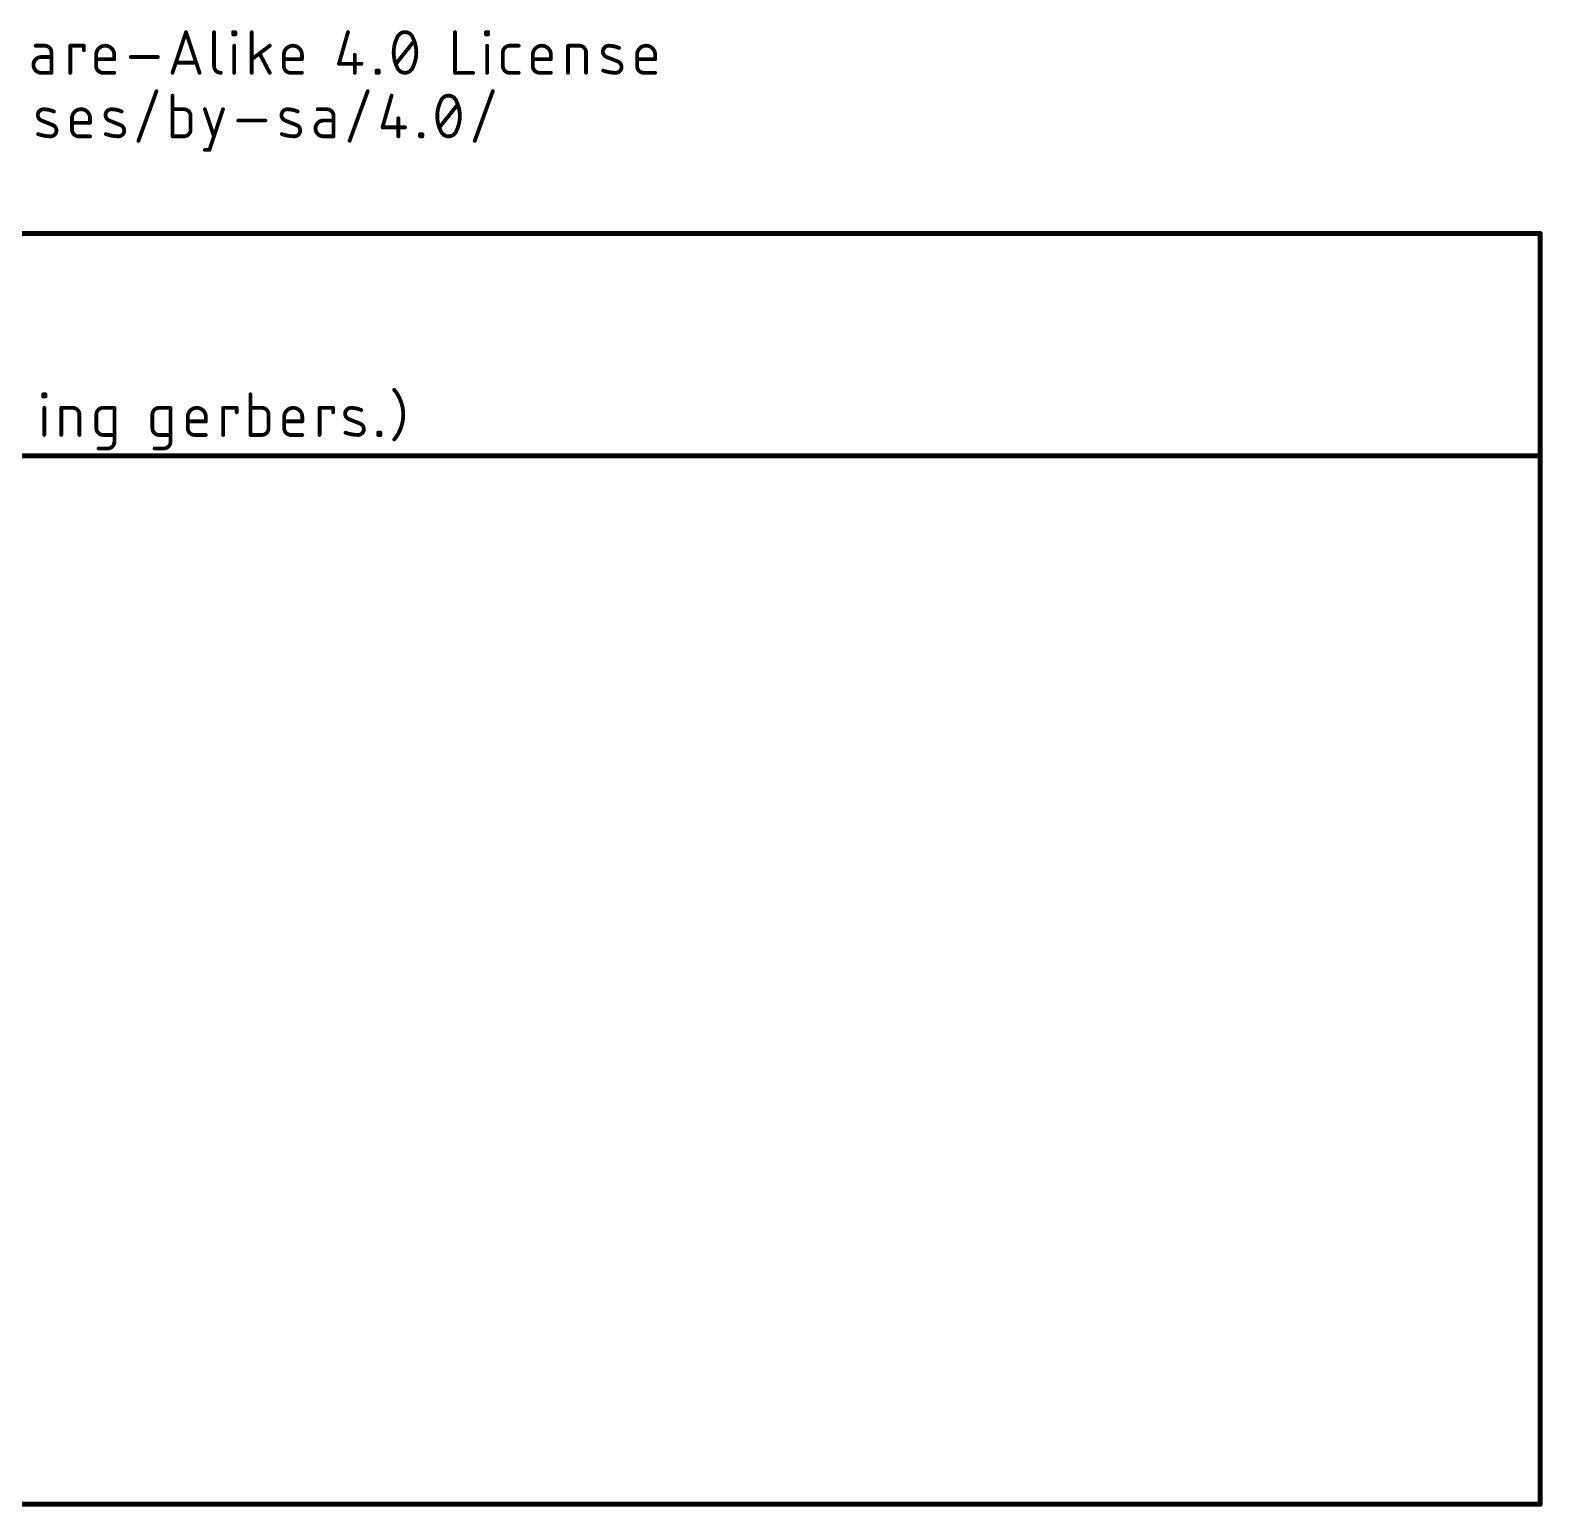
# Model space of a CAD drawing. Extents: x -30 to 92, y -59 to 43.
# Drawn here: x 31.1 to 91.5, y -58.5 to 0.5 of the extents above; entities that cross this region are included whole.
import ezdxf

# ---------------------------------------------------------------- set-up
doc = ezdxf.new("R2010")
doc.units = 0
doc.layers.add('51', color=53, linetype='CONTINUOUS')

msp = doc.modelspace()

# ---------------------------------------------------------------- linework, layer by layer
at = {"layer": '51'}
for points, const_width in [([(36.763, -1.1938), (37.3049, 0.4318)], 0.1524), ([(37.3049, 0.4318), (37.8468, -1.1938)], 0.1524), ([(38.4263, 0.4318), (38.4263, -0.9229)], 0.1524), ([(39.1876, 0.3415), (39.1876, 0.4318)], 0.1524), ([(39.1876, 0.4318), (39.2779, 0.4318)], 0.1524), ([(39.2779, 0.3415), (39.1876, 0.3415)], 0.1524), ([(39.2779, 0.4318), (39.2779, 0.3415)], 0.1524), ([(39.9305, -1.1938), (39.9305, 0.4318)], 0.1524), ([(43.7797, 0.4318), (43.4185, -0.8326)], 0.1524), ([(45.6971, -0.8326), (46.4196, 0.0706)], 0.1524), ([(48.0587, 0.4318), (48.0587, -1.1938)], 0.1524), ([(49.2958, 0.3415), (49.2958, 0.4318)], 0.1524), ([(49.2958, 0.4318), (49.3861, 0.4318)], 0.1524), ([(49.3861, 0.3415), (49.2958, 0.3415)], 0.1524), ([(49.3861, 0.4318), (49.3861, 0.3415)], 0.1524), ([(31.6564, -0.1101), (31.2952, -0.1101)], 0.1524), ([(31.9274, -0.5616), (31.521, -0.5616)], 0.1524), ([(31.9274, -1.1938), (31.9274, -0.381)], 0.1524), ([(32.6796, -1.1938), (32.6796, -0.1101)], 0.1524), ([(32.6796, -0.1101), (33.2215, -0.1101)], 0.1524), ([(33.2215, -0.1101), (33.2215, -0.2907)], 0.1524), ([(33.7132, -0.9229), (33.7132, -0.4713)], 0.1524), ([(34.4357, -0.6519), (33.7132, -0.6519)], 0.1524), ([(34.4357, -0.4713), (34.4357, -0.6519)], 0.1524), ([(35.0957, -0.5616), (36.1794, -0.5616)], 0.1524), ([(39.2328, -1.1938), (39.2328, -0.1101)], 0.1524), ([(40.653, -0.1101), (39.9305, -0.6519)], 0.1524), ([(40.653, -1.1938), (40.2466, -0.4262)], 0.1524), ([(41.2162, -0.9229), (41.2162, -0.4713)], 0.1524), ([(41.9387, -0.6519), (41.2162, -0.6519)], 0.1524), ([(41.9387, -0.4713), (41.9387, -0.6519)], 0.1524), ([(44.0506, -0.4713), (44.0506, -1.1938)], 0.1524), ([(49.3409, -1.1938), (49.3409, -0.1101)], 0.1524), ([(49.9714, -0.9229), (49.9714, -0.381)], 0.1524), ([(50.2424, -0.1101), (50.6036, -0.1101)], 0.1524), ([(51.1681, -0.9229), (51.1681, -0.4713)], 0.1524), ([(51.8906, -0.6519), (51.1681, -0.6519)], 0.1524), ([(51.8906, -0.4713), (51.8906, -0.6519)], 0.1524), ([(52.5749, -1.1938), (52.5749, -0.1101)], 0.1524), ([(52.5749, -0.1101), (53.0264, -0.1101)], 0.1524), ([(53.2974, -0.381), (53.2974, -1.1938)], 0.1524), ([(54.5687, -0.7422), (54.1172, -0.5616)], 0.1524), ([(55.3364, -0.9229), (55.3364, -0.4713)], 0.1524), ([(56.0589, -0.6519), (55.3364, -0.6519)], 0.1524), ([(56.0589, -0.4713), (56.0589, -0.6519)], 0.1524), ([(31.521, -1.1938), (31.9274, -1.1938)], 0.1524), ([(34.4357, -1.1938), (33.9841, -1.1938)], 0.1524), ([(37.7113, -0.7874), (36.8985, -0.7874)], 0.1524), ([(41.9387, -1.1938), (41.4871, -1.1938)], 0.1524), ([(43.4185, -0.8326), (44.3216, -0.8326)], 0.1524), ([(44.9191, -1.1938), (44.9191, -1.1035)], 0.1524), ([(44.9191, -1.1035), (45.0094, -1.1035)], 0.1524), ([(45.0094, -1.1938), (44.9191, -1.1938)], 0.1524), ([(45.0094, -1.1035), (45.0094, -1.1938)], 0.1524), ([(48.0587, -1.1938), (48.7812, -1.1938)], 0.1524), ([(50.6036, -1.1938), (50.2424, -1.1938)], 0.1524), ([(51.8906, -1.1938), (51.439, -1.1938)], 0.1524), ([(56.0589, -1.1938), (55.6073, -1.1938)], 0.1524), ([(35.403, -3.9144), (36.1255, -1.9276)], 0.1524), ([(36.7651, -2.1082), (36.7651, -3.7338)], 0.1524), ([(43.8439, -3.9144), (44.5664, -1.9276)], 0.1524), ([(45.5216, -2.1082), (45.1604, -3.3726)], 0.1524), ([(47.4391, -3.3726), (48.1615, -2.4694)], 0.1524), ([(48.8459, -3.9144), (49.5684, -1.9276)], 0.1524), ([(32.7457, -3.4629), (32.7457, -3.0113)], 0.1524), ([(33.4682, -3.0113), (33.4682, -3.1919)], 0.1524), ([(37.2166, -2.6501), (36.7651, -2.6501)], 0.1524), ([(37.4875, -3.4629), (37.4875, -2.921)], 0.1524), ([(38.0603, -2.6501), (38.4216, -3.7338)], 0.1524), ([(38.241, -4.2757), (38.7828, -2.6501)], 0.1524), ([(42.9334, -2.6501), (42.5722, -2.6501)], 0.1524), ([(43.2043, -3.7338), (43.2043, -2.921)], 0.1524), ([(45.7926, -3.0113), (45.7926, -3.7338)], 0.1524), ([(31.978, -3.2822), (31.5265, -3.1016)], 0.1524), ([(33.4682, -3.1919), (32.7457, -3.1919)], 0.1524), ([(34.6874, -3.2822), (34.2359, -3.1016)], 0.1524), ([(39.3907, -3.1016), (40.4745, -3.1016)], 0.1524), ([(41.7215, -3.2822), (41.2699, -3.1016)], 0.1524), ([(43.2043, -3.1016), (42.7979, -3.1016)], 0.1524), ([(45.1604, -3.3726), (46.0635, -3.3726)], 0.1524), ([(46.661, -3.7338), (46.661, -3.6435)], 0.1524), ([(46.661, -3.6435), (46.7513, -3.6435)], 0.1524), ([(46.7513, -3.6435), (46.7513, -3.7338)], 0.1524), ([(33.4682, -3.7338), (33.0167, -3.7338)], 0.1524), ([(36.7651, -3.7338), (37.2166, -3.7338)], 0.1524), ([(38.0603, -4.2757), (38.241, -4.2757)], 0.1524), ([(42.7979, -3.7338), (43.2043, -3.7338)], 0.1524), ([(46.7513, -3.7338), (46.661, -3.7338)], 0.1524), ([(-10.16, -7.62), (91.44, -7.62)], 0.2032), ([(91.44, -7.62), (91.44, -16.51)], 0.2032), ([(31.5944, -14.1365), (31.5944, -14.0462)], 0.1524), ([(31.5944, -14.0462), (31.6848, -14.0462)], 0.1524), ([(31.6848, -14.1365), (31.5944, -14.1365)], 0.1524), ([(31.6848, -14.0462), (31.6848, -14.1365)], 0.1524), ([(39.8828, -14.0462), (39.8828, -15.6718)], 0.1524), ([(31.6396, -15.6718), (31.6396, -14.5881)], 0.1524), ([(32.3204, -15.6718), (32.3204, -14.5881)], 0.1524), ([(32.3204, -14.5881), (32.772, -14.5881)], 0.1524), ([(33.0429, -14.859), (33.0429, -15.6718)], 0.1524), ([(33.7199, -15.4009), (33.7199, -14.859)], 0.1524), ([(33.9908, -14.5881), (34.4424, -14.5881)], 0.1524), ([(34.4424, -14.5881), (34.4424, -15.9427)], 0.1524), ([(35.9604, -15.4009), (35.9604, -14.859)], 0.1524), ([(36.2313, -14.5881), (36.6829, -14.5881)], 0.1524), ([(36.6829, -14.5881), (36.6829, -15.9427)], 0.1524), ([(37.3745, -15.4009), (37.3745, -14.9493)], 0.1524), ([(38.097, -15.1299), (37.3745, -15.1299)], 0.1524), ([(38.097, -14.9493), (38.097, -15.1299)], 0.1524), ([(38.7898, -15.6718), (38.7898, -14.5881)], 0.1524), ([(38.7898, -14.5881), (39.3317, -14.5881)], 0.1524), ([(39.3317, -14.5881), (39.3317, -14.7687)], 0.1524), ([(40.3344, -14.5881), (39.8828, -14.5881)], 0.1524), ([(40.6053, -15.4009), (40.6053, -14.859)], 0.1524), ([(41.2302, -15.4009), (41.2302, -14.9493)], 0.1524), ([(41.9527, -15.1299), (41.2302, -15.1299)], 0.1524), ([(41.9527, -14.9493), (41.9527, -15.1299)], 0.1524), ([(42.6455, -15.6718), (42.6455, -14.5881)], 0.1524), ([(42.6455, -14.5881), (43.1874, -14.5881)], 0.1524), ([(43.1874, -14.5881), (43.1874, -14.7687)], 0.1524), ([(44.2661, -15.2202), (43.8146, -15.0396)], 0.1524), ([(34.4424, -15.6718), (33.9908, -15.6718)], 0.1524), ([(36.6829, -15.6718), (36.2313, -15.6718)], 0.1524), ([(38.097, -15.6718), (37.6455, -15.6718)], 0.1524), ([(39.8828, -15.6718), (40.3344, -15.6718)], 0.1524), ([(41.9527, -15.6718), (41.5012, -15.6718)], 0.1524), ([(44.9852, -15.6718), (44.9852, -15.5815)], 0.1524), ([(44.9852, -15.5815), (45.0755, -15.5815)], 0.1524), ([(45.0755, -15.6718), (44.9852, -15.6718)], 0.1524), ([(45.0755, -15.5815), (45.0755, -15.6718)], 0.1524), ([(34.1715, -16.2137), (33.8102, -16.2137)], 0.1524), ([(36.4119, -16.2137), (36.0507, -16.2137)], 0.1524), ([(-10.16, -16.51), (91.44, -16.51)], 0.2032), ([(91.44, -16.51), (91.44, -58.42)], 0.2032), ([(91.44, -58.42), (-10.16, -58.42)], 0.2032)]:
    msp.add_lwpolyline(points, dxfattribs=dict(at, const_width=const_width))
for points, const_width in [([(37.3411, 0.4438, 1), (37.2688, 0.4198)], 0.0762), ([(37.3411, 0.4198, 1), (37.2688, 0.4438)], 0.0762), ([(38.4644, 0.4318, 1), (38.3882, 0.4318)], 0.0762), ([(39.2257, 0.4318, 1), (39.1495, 0.4318)], 0.0762), ([(39.1876, 0.4699, 1), (39.1876, 0.3937)], 0.0762), ([(39.1876, 0.3796, 1), (39.1876, 0.3034)], 0.0762), ([(39.1495, 0.3415, 1), (39.2257, 0.3415)], 0.0762), ([(39.316, 0.4318, 1), (39.2398, 0.4318)], 0.0762), ([(39.2398, 0.3415, 1), (39.316, 0.3415)], 0.0762), ([(39.2779, 0.3937, 1), (39.2779, 0.4699)], 0.0762), ([(39.2779, 0.3034, 1), (39.2779, 0.3796)], 0.0762), ([(39.9686, 0.4318, 1), (39.8924, 0.4318)], 0.0762), ([(43.8163, 0.4213, 1), (43.7431, 0.4423)], 0.0762), ([(45.7423, 0.206, 0.1139), (45.6068, -0.381)], 0.1524), ([(46.0584, 0.4318, 0.3205), (45.7423, 0.206)], 0.1524), ([(45.7063, 0.2184, 1), (45.7783, 0.1937)], 0.0762), ([(45.7766, 0.1893, 1), (45.7081, 0.2227)], 0.0762), ([(46.3745, 0.206, 0.3205), (46.0584, 0.4318)], 0.1524), ([(46.0584, 0.4699, 1), (46.0584, 0.3937)], 0.0762), ([(46.0584, 0.3937, 1), (46.0584, 0.4699)], 0.0762), ([(46.4087, 0.2227, 1), (46.3402, 0.1893)], 0.0762), ([(46.5099, -0.381, 0.1139), (46.3745, 0.206)], 0.1524), ([(46.3384, 0.1937, 1), (46.4105, 0.2184)], 0.0762), ([(46.4494, 0.0468, 1), (46.3899, 0.0944)], 0.0762), ([(48.0968, 0.4318, 1), (48.0206, 0.4318)], 0.0762), ([(49.3339, 0.4318, 1), (49.2577, 0.4318)], 0.0762), ([(49.2958, 0.4699, 1), (49.2958, 0.3937)], 0.0762), ([(49.2958, 0.3796, 1), (49.2958, 0.3034)], 0.0762), ([(49.2577, 0.3415, 1), (49.3339, 0.3415)], 0.0762), ([(49.4242, 0.4318, 1), (49.348, 0.4318)], 0.0762), ([(49.348, 0.3415, 1), (49.4242, 0.3415)], 0.0762), ([(49.3861, 0.3937, 1), (49.3861, 0.4699)], 0.0762), ([(49.3861, 0.3034, 1), (49.3861, 0.3796)], 0.0762), ([(31.521, -0.5616, 1), (31.521, -1.1938)], 0.1524), ([(31.2952, -0.072, 1), (31.2952, -0.1482)], 0.0762), ([(31.521, -0.5235, 1), (31.521, -0.5997)], 0.0762), ([(31.521, -0.5997, 1), (31.521, -0.5235)], 0.0762), ([(31.9274, -0.381, 0.4142), (31.6564, -0.1101)], 0.1524), ([(31.6564, -0.072, 1), (31.6564, -0.1482)], 0.0762), ([(31.6564, -0.1482, 1), (31.6564, -0.072)], 0.0762), ([(31.9655, -0.381, 1), (31.8893, -0.381)], 0.0762), ([(31.8893, -0.381, 1), (31.9655, -0.381)], 0.0762), ([(31.9274, -0.5997, 1), (31.9274, -0.5235)], 0.0762), ([(32.7177, -0.1101, 1), (32.6415, -0.1101)], 0.0762), ([(32.6796, -0.072, 1), (32.6796, -0.1482)], 0.0762), ([(33.2596, -0.1101, 1), (33.1834, -0.1101)], 0.0762), ([(33.1834, -0.2907, 1), (33.2596, -0.2907)], 0.0762), ([(33.2215, -0.1482, 1), (33.2215, -0.072)], 0.0762), ([(34.4357, -0.4713, 1), (33.7132, -0.4713)], 0.1524), ([(33.7513, -0.4713, 1), (33.6751, -0.4713)], 0.0762), ([(33.6751, -0.4713, 1), (33.7513, -0.4713)], 0.0762), ([(33.7132, -0.6138, 1), (33.7132, -0.69)], 0.0762), ([(34.4738, -0.4713, 1), (34.3976, -0.4713)], 0.0762), ([(34.3976, -0.4713, 1), (34.4738, -0.4713)], 0.0762), ([(34.4357, -0.69, 1), (34.4357, -0.6138)], 0.0762), ([(35.0957, -0.5235, 1), (35.0957, -0.5997)], 0.0762), ([(36.1794, -0.5997, 1), (36.1794, -0.5235)], 0.0762), ([(39.2709, -0.1101, 1), (39.1947, -0.1101)], 0.0762), ([(39.9076, -0.6215, 1), (39.9533, -0.6824)], 0.0762), ([(40.2802, -0.4083, 1), (40.2129, -0.444)], 0.0762), ([(40.6758, -0.1405, 1), (40.6301, -0.0796)], 0.0762), ([(41.9387, -0.4713, 1), (41.2162, -0.4713)], 0.1524), ([(41.2543, -0.4713, 1), (41.1781, -0.4713)], 0.0762), ([(41.1781, -0.4713, 1), (41.2543, -0.4713)], 0.0762), ([(41.2162, -0.6138, 1), (41.2162, -0.69)], 0.0762), ([(41.9768, -0.4713, 1), (41.9006, -0.4713)], 0.0762), ([(41.9006, -0.4713, 1), (41.9768, -0.4713)], 0.0762), ([(41.9387, -0.69, 1), (41.9387, -0.6138)], 0.0762), ([(44.0887, -0.4713, 1), (44.0125, -0.4713)], 0.0762), ([(45.6068, -0.381, 0.1139), (45.7423, -0.968)], 0.1524), ([(45.6449, -0.381, 1), (45.5687, -0.381)], 0.0762), ([(45.5687, -0.381, 1), (45.6449, -0.381)], 0.0762), ([(46.3745, -0.968, 0.1139), (46.5099, -0.381)], 0.1524), ([(46.548, -0.381, 1), (46.4718, -0.381)], 0.0762), ([(46.4718, -0.381, 1), (46.548, -0.381)], 0.0762), ([(49.379, -0.1101, 1), (49.3028, -0.1101)], 0.0762), ([(50.2424, -0.1101, 0.4142), (49.9714, -0.381)], 0.1524), ([(50.0095, -0.381, 1), (49.9333, -0.381)], 0.0762), ([(49.9333, -0.381, 1), (50.0095, -0.381)], 0.0762), ([(50.2424, -0.072, 1), (50.2424, -0.1482)], 0.0762), ([(50.2424, -0.1482, 1), (50.2424, -0.072)], 0.0762), ([(50.6036, -0.1482, 1), (50.6036, -0.072)], 0.0762), ([(51.8906, -0.4713, 1), (51.1681, -0.4713)], 0.1524), ([(51.2062, -0.4713, 1), (51.13, -0.4713)], 0.0762), ([(51.13, -0.4713, 1), (51.2062, -0.4713)], 0.0762), ([(51.1681, -0.6138, 1), (51.1681, -0.69)], 0.0762), ([(51.9287, -0.4713, 1), (51.8525, -0.4713)], 0.0762), ([(51.8525, -0.4713, 1), (51.9287, -0.4713)], 0.0762), ([(51.8906, -0.69, 1), (51.8906, -0.6138)], 0.0762), ([(52.613, -0.1101, 1), (52.5368, -0.1101)], 0.0762), ([(52.5749, -0.072, 1), (52.5749, -0.1482)], 0.0762), ([(53.2974, -0.381, 0.4142), (53.0264, -0.1101)], 0.1524), ([(53.0264, -0.072, 1), (53.0264, -0.1482)], 0.0762), ([(53.0264, -0.1482, 1), (53.0264, -0.072)], 0.0762), ([(53.3355, -0.381, 1), (53.2593, -0.381)], 0.0762), ([(53.2593, -0.381, 1), (53.3355, -0.381)], 0.0762), ([(54.2075, -0.1101, 0.8318), (54.1172, -0.5616)], 0.1524), ([(54.1313, -0.5263, 1), (54.103, -0.597)], 0.0762), ([(54.103, -0.597, 1), (54.1313, -0.5262)], 0.0762), ([(54.208, -0.072, 1), (54.2069, -0.1482)], 0.0762), ([(54.6139, -0.2004, 0.1026), (54.2075, -0.1101)], 0.1524), ([(54.2069, -0.1482, 1), (54.208, -0.072)], 0.0762), ([(54.5982, -0.2351, 1), (54.6295, -0.1656)], 0.0762), ([(56.0589, -0.4713, 1), (55.3364, -0.4713)], 0.1524), ([(55.3745, -0.4713, 1), (55.2983, -0.4713)], 0.0762), ([(55.2983, -0.4713, 1), (55.3745, -0.4713)], 0.0762), ([(55.3364, -0.6138, 1), (55.3364, -0.69)], 0.0762), ([(56.097, -0.4713, 1), (56.0208, -0.4713)], 0.0762), ([(56.0208, -0.4713, 1), (56.097, -0.4713)], 0.0762), ([(56.0589, -0.69, 1), (56.0589, -0.6138)], 0.0762), ([(31.521, -1.1557, 1), (31.521, -1.2319)], 0.0762), ([(31.521, -1.2319, 1), (31.521, -1.1557)], 0.0762), ([(31.8893, -1.1938, 1), (31.9655, -1.1938)], 0.0762), ([(31.9274, -1.2319, 1), (31.9274, -1.1557)], 0.0762), ([(32.6415, -1.1938, 1), (32.7177, -1.1938)], 0.0762), ([(33.7132, -0.9229, 0.4142), (33.9841, -1.1938)], 0.1524), ([(33.7513, -0.9229, 1), (33.6751, -0.9229)], 0.0762), ([(33.6751, -0.9229, 1), (33.7513, -0.9229)], 0.0762), ([(33.9841, -1.1557, 1), (33.9841, -1.2319)], 0.0762), ([(33.9841, -1.2319, 1), (33.9841, -1.1557)], 0.0762), ([(34.3976, -0.6519, 1), (34.4738, -0.6519)], 0.0762), ([(34.4357, -1.2319, 1), (34.4357, -1.1557)], 0.0762), ([(36.7269, -1.1818, 1), (36.7992, -1.2058)], 0.0762), ([(36.8985, -0.7493, 1), (36.8985, -0.8255)], 0.0762), ([(37.7113, -0.8255, 1), (37.7113, -0.7493)], 0.0762), ([(37.8106, -1.2058, 1), (37.8829, -1.1818)], 0.0762), ([(38.4263, -0.9229, 0.4142), (38.6972, -1.1938)], 0.1524), ([(38.4644, -0.9229, 1), (38.3882, -0.9229)], 0.0762), ([(38.3882, -0.9229, 1), (38.4644, -0.9229)], 0.0762), ([(38.6972, -1.2319, 1), (38.6972, -1.1557)], 0.0762), ([(39.1947, -1.1938, 1), (39.2709, -1.1938)], 0.0762), ([(39.8924, -1.1938, 1), (39.9686, -1.1938)], 0.0762), ([(40.6193, -1.2116, 1), (40.6866, -1.176)], 0.0762), ([(41.2162, -0.9229, 0.4142), (41.4871, -1.1938)], 0.1524), ([(41.2543, -0.9229, 1), (41.1781, -0.9229)], 0.0762), ([(41.1781, -0.9229, 1), (41.2543, -0.9229)], 0.0762), ([(41.4871, -1.1557, 1), (41.4871, -1.2319)], 0.0762), ([(41.4871, -1.2319, 1), (41.4871, -1.1557)], 0.0762), ([(41.9006, -0.6519, 1), (41.9768, -0.6519)], 0.0762), ([(41.9387, -1.2319, 1), (41.9387, -1.1557)], 0.0762), ([(43.3818, -0.8221, 1), (43.4551, -0.843)], 0.0762), ([(43.4185, -0.7945, 1), (43.4185, -0.8707)], 0.0762), ([(44.0125, -1.1938, 1), (44.0887, -1.1938)], 0.0762), ([(44.3216, -0.8707, 1), (44.3216, -0.7945)], 0.0762), ([(44.9572, -1.1035, 1), (44.881, -1.1035)], 0.0762), ([(44.9191, -1.0654, 1), (44.9191, -1.1416)], 0.0762), ([(44.9191, -1.1557, 1), (44.9191, -1.2319)], 0.0762), ([(44.881, -1.1938, 1), (44.9572, -1.1938)], 0.0762), ([(45.0475, -1.1035, 1), (44.9713, -1.1035)], 0.0762), ([(44.9713, -1.1938, 1), (45.0475, -1.1938)], 0.0762), ([(45.0094, -1.1416, 1), (45.0094, -1.0654)], 0.0762), ([(45.0094, -1.2319, 1), (45.0094, -1.1557)], 0.0762), ([(45.6674, -0.8088, 1), (45.7269, -0.8564)], 0.0762), ([(45.7423, -0.968, 0.3205), (46.0584, -1.1938)], 0.1524), ([(45.7783, -0.9557, 1), (45.7063, -0.9804)], 0.0762), ([(45.7081, -0.9847, 1), (45.7766, -0.9513)], 0.0762), ([(46.0584, -1.1938, 0.3205), (46.3745, -0.968)], 0.1524), ([(46.0584, -1.1557, 1), (46.0584, -1.2319)], 0.0762), ([(46.0584, -1.2319, 1), (46.0584, -1.1557)], 0.0762), ([(46.3402, -0.9513, 1), (46.4087, -0.9847)], 0.0762), ([(46.4105, -0.9804, 1), (46.3384, -0.9557)], 0.0762), ([(48.0587, -1.1557, 1), (48.0587, -1.2319)], 0.0762), ([(48.0206, -1.1938, 1), (48.0968, -1.1938)], 0.0762), ([(48.7812, -1.2319, 1), (48.7812, -1.1557)], 0.0762), ([(49.3028, -1.1938, 1), (49.379, -1.1938)], 0.0762), ([(49.9714, -0.9229, 0.4142), (50.2424, -1.1938)], 0.1524), ([(50.0095, -0.9229, 1), (49.9333, -0.9229)], 0.0762), ([(49.9333, -0.9229, 1), (50.0095, -0.9229)], 0.0762), ([(50.2424, -1.1557, 1), (50.2424, -1.2319)], 0.0762), ([(50.2424, -1.2319, 1), (50.2424, -1.1557)], 0.0762), ([(50.6036, -1.2319, 1), (50.6036, -1.1557)], 0.0762), ([(51.1681, -0.9229, 0.4142), (51.439, -1.1938)], 0.1524), ([(51.2062, -0.9229, 1), (51.13, -0.9229)], 0.0762), ([(51.13, -0.9229, 1), (51.2062, -0.9229)], 0.0762), ([(51.439, -1.1557, 1), (51.439, -1.2319)], 0.0762), ([(51.439, -1.2319, 1), (51.439, -1.1557)], 0.0762), ([(51.8525, -0.6519, 1), (51.9287, -0.6519)], 0.0762), ([(51.8906, -1.2319, 1), (51.8906, -1.1557)], 0.0762), ([(52.5368, -1.1938, 1), (52.613, -1.1938)], 0.0762), ([(53.2593, -1.1938, 1), (53.3355, -1.1938)], 0.0762), ([(53.9946, -1.0676, 1), (53.9688, -1.1393)], 0.0762), ([(53.9817, -1.1035, 0.083), (54.4784, -1.1938)], 0.1524), ([(54.4784, -1.1938, 0.8318), (54.5687, -0.7422)], 0.1524), ([(54.4789, -1.1557, 1), (54.4779, -1.2319)], 0.0762), ([(54.4779, -1.2319, 1), (54.4789, -1.1557)], 0.0762), ([(54.5829, -0.7069, 1), (54.5546, -0.7776)], 0.0762), ([(54.5546, -0.7776, 1), (54.5829, -0.7069)], 0.0762), ([(55.3364, -0.9229, 0.4142), (55.6073, -1.1938)], 0.1524), ([(55.3745, -0.9229, 1), (55.2983, -0.9229)], 0.0762), ([(55.2983, -0.9229, 1), (55.3745, -0.9229)], 0.0762), ([(55.6073, -1.1557, 1), (55.6073, -1.2319)], 0.0762), ([(55.6073, -1.2319, 1), (55.6073, -1.1557)], 0.0762), ([(56.0208, -0.6519, 1), (56.097, -0.6519)], 0.0762), ([(56.0589, -1.2319, 1), (56.0589, -1.1557)], 0.0762), ([(36.1613, -1.9406, 1), (36.0897, -1.9146)], 0.0762), ([(36.8032, -2.1082, 1), (36.727, -2.1082)], 0.0762), ([(44.6022, -1.9406, 1), (44.5306, -1.9146)], 0.0762), ([(45.5583, -2.1187, 1), (45.485, -2.0977)], 0.0762), ([(47.4842, -2.334, 0.1139), (47.3487, -2.921)], 0.1524), ([(47.8003, -2.1082, 0.3205), (47.4842, -2.334)], 0.1524), ([(47.4482, -2.3216, 1), (47.5203, -2.3463)], 0.0762), ([(47.5185, -2.3507, 1), (47.45, -2.3173)], 0.0762), ([(48.1164, -2.334, 0.3205), (47.8003, -2.1082)], 0.1524), ([(47.8003, -2.0701, 1), (47.8003, -2.1463)], 0.0762), ([(47.8003, -2.1463, 1), (47.8003, -2.0701)], 0.0762), ([(48.1506, -2.3173, 1), (48.0821, -2.3507)], 0.0762), ([(48.2519, -2.921, 0.1139), (48.1164, -2.334)], 0.1524), ([(48.0803, -2.3463, 1), (48.1524, -2.3216)], 0.0762), ([(48.1913, -2.4932, 1), (48.1318, -2.4456)], 0.0762), ([(49.6042, -1.9406, 1), (49.5325, -1.9146)], 0.0762), ([(31.6168, -2.6501, 0.8318), (31.5265, -3.1016)], 0.1524), ([(31.6173, -2.612, 1), (31.6162, -2.6882)], 0.0762), ([(32.0232, -2.7404, 0.1026), (31.6168, -2.6501)], 0.1524), ([(31.6162, -2.6882, 1), (31.6173, -2.612)], 0.0762), ([(32.0076, -2.7751, 1), (32.0388, -2.7056)], 0.0762), ([(33.4682, -3.0113, 1), (32.7457, -3.0113)], 0.1524), ([(32.7838, -3.0113, 1), (32.7076, -3.0113)], 0.0762), ([(32.7076, -3.0113, 1), (32.7838, -3.0113)], 0.0762), ([(33.5063, -3.0113, 1), (33.4301, -3.0113)], 0.0762), ([(33.4301, -3.0113, 1), (33.5063, -3.0113)], 0.0762), ([(34.3262, -2.6501, 0.8318), (34.2359, -3.1016)], 0.1524), ([(34.7326, -2.7404, 0.1026), (34.3262, -2.6501)], 0.1524), ([(34.3268, -2.612, 1), (34.3257, -2.6882)], 0.0762), ([(34.3257, -2.6882, 1), (34.3268, -2.612)], 0.0762), ([(34.717, -2.7751, 1), (34.7482, -2.7056)], 0.0762), ([(36.7651, -2.612, 1), (36.7651, -2.6882)], 0.0762), ([(37.4875, -2.921, 0.4142), (37.2166, -2.6501)], 0.1524), ([(37.2166, -2.612, 1), (37.2166, -2.6882)], 0.0762), ([(37.2166, -2.6882, 1), (37.2166, -2.612)], 0.0762), ([(37.5256, -2.921, 1), (37.4494, -2.921)], 0.0762), ([(37.4494, -2.921, 1), (37.5256, -2.921)], 0.0762), ([(38.0965, -2.638, 1), (38.0242, -2.6621)], 0.0762), ([(38.819, -2.6621, 1), (38.7467, -2.638)], 0.0762), ([(41.3602, -2.6501, 0.8318), (41.2699, -3.1016)], 0.1524), ([(41.7666, -2.7404, 0.1026), (41.3602, -2.6501)], 0.1524), ([(41.3608, -2.612, 1), (41.3597, -2.6882)], 0.0762), ([(41.3597, -2.6882, 1), (41.3608, -2.612)], 0.0762), ([(41.751, -2.7751, 1), (41.7823, -2.7056)], 0.0762), ([(42.5722, -2.612, 1), (42.5722, -2.6882)], 0.0762), ([(43.2043, -2.921, 0.4142), (42.9334, -2.6501)], 0.1524), ([(42.9334, -2.612, 1), (42.9334, -2.6882)], 0.0762), ([(42.9334, -2.6882, 1), (42.9334, -2.612)], 0.0762), ([(43.2424, -2.921, 1), (43.1662, -2.921)], 0.0762), ([(43.1662, -2.921, 1), (43.2424, -2.921)], 0.0762), ([(45.8307, -3.0113, 1), (45.7545, -3.0113)], 0.0762), ([(47.3487, -2.921, 0.1139), (47.4842, -3.508)], 0.1524), ([(47.3868, -2.921, 1), (47.3106, -2.921)], 0.0762), ([(47.3106, -2.921, 1), (47.3868, -2.921)], 0.0762), ([(48.1164, -3.508, 0.1139), (48.2519, -2.921)], 0.1524), ([(48.29, -2.921, 1), (48.2138, -2.921)], 0.0762), ([(48.2138, -2.921, 1), (48.29, -2.921)], 0.0762), ([(31.4039, -3.6076, 1), (31.3781, -3.6793)], 0.0762), ([(31.391, -3.6435, 0.083), (31.8877, -3.7338)], 0.1524), ([(31.5406, -3.0663, 1), (31.5123, -3.137)], 0.0762), ([(31.5123, -3.137, 1), (31.5406, -3.0662)], 0.0762), ([(31.8877, -3.7338, 0.8318), (31.978, -3.2822)], 0.1524), ([(31.9922, -3.2469, 1), (31.9639, -3.3176)], 0.0762), ([(31.9639, -3.3176, 1), (31.9922, -3.2469)], 0.0762), ([(32.7457, -3.1538, 1), (32.7457, -3.23)], 0.0762), ([(32.7457, -3.4629, 0.4142), (33.0167, -3.7338)], 0.1524), ([(32.7838, -3.4629, 1), (32.7076, -3.4629)], 0.0762), ([(32.7076, -3.4629, 1), (32.7838, -3.4629)], 0.0762), ([(33.4301, -3.1919, 1), (33.5063, -3.1919)], 0.0762), ([(33.4682, -3.23, 1), (33.4682, -3.1538)], 0.0762), ([(34.1133, -3.6076, 1), (34.0875, -3.6793)], 0.0762), ([(34.1004, -3.6435, 0.083), (34.5971, -3.7338)], 0.1524), ([(34.25, -3.0663, 1), (34.2217, -3.137)], 0.0762), ([(34.2217, -3.137, 1), (34.25, -3.0662)], 0.0762), ([(34.5971, -3.7338, 0.8318), (34.6874, -3.2822)], 0.1524), ([(34.7016, -3.2469, 1), (34.6733, -3.3176)], 0.0762), ([(34.6733, -3.3176, 1), (34.7016, -3.2469)], 0.0762), ([(37.2166, -3.7338, 0.4142), (37.4875, -3.4629)], 0.1524), ([(37.4494, -3.4629, 1), (37.5256, -3.4629)], 0.0762), ([(37.5256, -3.4629, 1), (37.4495, -3.4629)], 0.0762), ([(39.3907, -3.0635, 1), (39.3907, -3.1397)], 0.0762), ([(40.4745, -3.1397, 1), (40.4745, -3.0635)], 0.0762), ([(41.1474, -3.6076, 1), (41.1216, -3.6793)], 0.0762), ([(41.1345, -3.6435, 0.083), (41.6312, -3.7338)], 0.1524), ([(41.2841, -3.0663, 1), (41.2558, -3.137)], 0.0762), ([(41.2558, -3.137, 1), (41.2841, -3.0662)], 0.0762), ([(41.6312, -3.7338, 0.8318), (41.7215, -3.2822)], 0.1524), ([(41.7356, -3.2469, 1), (41.7073, -3.3176)], 0.0762), ([(41.7073, -3.3176, 1), (41.7356, -3.2469)], 0.0762), ([(42.7979, -3.1016, 1), (42.7979, -3.7338)], 0.1524), ([(42.7979, -3.0635, 1), (42.7979, -3.1397)], 0.0762), ([(42.7979, -3.1397, 1), (42.7979, -3.0635)], 0.0762), ([(43.2043, -3.1397, 1), (43.2043, -3.0635)], 0.0762), ([(45.1237, -3.3621, 1), (45.197, -3.383)], 0.0762), ([(45.1604, -3.3345, 1), (45.1604, -3.4107)], 0.0762), ([(46.0635, -3.4107, 1), (46.0635, -3.3345)], 0.0762), ([(46.6991, -3.6435, 1), (46.6229, -3.6435)], 0.0762), ([(46.661, -3.6054, 1), (46.661, -3.6816)], 0.0762), ([(46.7894, -3.6435, 1), (46.7132, -3.6435)], 0.0762), ([(46.7513, -3.6816, 1), (46.7513, -3.6054)], 0.0762), ([(47.4093, -3.3488, 1), (47.4688, -3.3964)], 0.0762), ([(47.4842, -3.508, 0.3205), (47.8003, -3.7338)], 0.1524), ([(47.5203, -3.4957, 1), (47.4482, -3.5204)], 0.0762), ([(47.45, -3.5247, 1), (47.5185, -3.4913)], 0.0762), ([(47.8003, -3.7338, 0.3205), (48.1164, -3.508)], 0.1524), ([(48.0821, -3.4913, 1), (48.1506, -3.5247)], 0.0762), ([(48.1524, -3.5204, 1), (48.0804, -3.4957)], 0.0762), ([(31.8883, -3.6957, 1), (31.8872, -3.7719)], 0.0762), ([(31.8872, -3.7719, 1), (31.8883, -3.6957)], 0.0762), ([(33.0167, -3.6957, 1), (33.0167, -3.7719)], 0.0762), ([(33.0167, -3.7719, 1), (33.0167, -3.6957)], 0.0762), ([(33.4682, -3.7719, 1), (33.4682, -3.6957)], 0.0762), ([(34.5977, -3.6957, 1), (34.5966, -3.7719)], 0.0762), ([(34.5966, -3.7719, 1), (34.5977, -3.6957)], 0.0762), ([(35.3672, -3.9014, 1), (35.4388, -3.9274)], 0.0762), ([(36.7651, -3.6957, 1), (36.7651, -3.7719)], 0.0762), ([(36.727, -3.7338, 1), (36.8032, -3.7338)], 0.0762), ([(37.2166, -3.6957, 1), (37.2166, -3.7719)], 0.0762), ([(37.2166, -3.7719, 1), (37.2166, -3.6957)], 0.0762), ([(38.0603, -4.2376, 1), (38.0603, -4.3138)], 0.0762), ([(38.2048, -4.2636, 1), (38.2771, -4.2877)], 0.0762), ([(38.241, -4.3138, 1), (38.241, -4.2376)], 0.0762), ([(38.3854, -3.7458, 1), (38.4577, -3.7218)], 0.0762), ([(41.6317, -3.6957, 1), (41.6306, -3.7719)], 0.0762), ([(41.6306, -3.7719, 1), (41.6317, -3.6957)], 0.0762), ([(42.7979, -3.6957, 1), (42.7979, -3.7719)], 0.0762), ([(42.7979, -3.7719, 1), (42.7979, -3.6957)], 0.0762), ([(43.1662, -3.7338, 1), (43.2424, -3.7338)], 0.0762), ([(43.2043, -3.7719, 1), (43.2043, -3.6957)], 0.0762), ([(43.8081, -3.9014, 1), (43.8797, -3.9274)], 0.0762), ([(45.7545, -3.7338, 1), (45.8307, -3.7338)], 0.0762), ([(46.661, -3.6957, 1), (46.661, -3.7719)], 0.0762), ([(46.6229, -3.7338, 1), (46.6991, -3.7338)], 0.0762), ([(46.7132, -3.7338, 1), (46.7894, -3.7338)], 0.0762), ([(46.7513, -3.7719, 1), (46.7513, -3.6957)], 0.0762), ([(47.8003, -3.6957, 1), (47.8003, -3.7719)], 0.0762), ([(47.8003, -3.7719, 1), (47.8003, -3.6957)], 0.0762), ([(48.8101, -3.9014, 1), (48.8817, -3.9274)], 0.0762), ([(91.4908, -7.62, 1), (91.3892, -7.62)], 0.1016), ([(91.44, -7.6708, 1), (91.44, -7.5692)], 0.1016), ([(45.9888, -14.859, 0.1762), (45.6276, -13.8656)], 0.1524), ([(45.6568, -13.8411, 1), (45.5984, -13.8901)], 0.0762), ([(31.6325, -14.0462, 1), (31.5563, -14.0462)], 0.0762), ([(31.5944, -14.0081, 1), (31.5944, -14.0843)], 0.0762), ([(31.5944, -14.0984, 1), (31.5944, -14.1746)], 0.0762), ([(31.5563, -14.1365, 1), (31.6325, -14.1365)], 0.0762), ([(31.7229, -14.0462, 1), (31.6467, -14.0462)], 0.0762), ([(31.6467, -14.1365, 1), (31.7229, -14.1365)], 0.0762), ([(31.6848, -14.0843, 1), (31.6848, -14.0081)], 0.0762), ([(31.6848, -14.1746, 1), (31.6848, -14.0984)], 0.0762), ([(39.9209, -14.0462, 1), (39.8447, -14.0462)], 0.0762), ([(31.6777, -14.5881, 1), (31.6015, -14.5881)], 0.0762), ([(32.3585, -14.5881, 1), (32.2823, -14.5881)], 0.0762), ([(32.3204, -14.55, 1), (32.3204, -14.6262)], 0.0762), ([(33.0429, -14.859, 0.4142), (32.772, -14.5881)], 0.1524), ([(32.772, -14.55, 1), (32.772, -14.6262)], 0.0762), ([(32.772, -14.6262, 1), (32.772, -14.55)], 0.0762), ([(33.081, -14.859, 1), (33.0048, -14.859)], 0.0762), ([(33.0048, -14.859, 1), (33.081, -14.859)], 0.0762), ([(33.9908, -14.5881, 0.4142), (33.7199, -14.859)], 0.1524), ([(33.758, -14.859, 1), (33.6818, -14.859)], 0.0762), ([(33.6818, -14.859, 1), (33.758, -14.859)], 0.0762), ([(33.9908, -14.55, 1), (33.9908, -14.6262)], 0.0762), ([(33.9908, -14.6262, 1), (33.9908, -14.55)], 0.0762), ([(34.4805, -14.5881, 1), (34.4043, -14.5881)], 0.0762), ([(34.4424, -14.6262, 1), (34.4424, -14.55)], 0.0762), ([(36.2313, -14.5881, 0.4142), (35.9604, -14.859)], 0.1524), ([(35.9985, -14.859, 1), (35.9223, -14.859)], 0.0762), ([(35.9223, -14.859, 1), (35.9985, -14.859)], 0.0762), ([(36.2313, -14.55, 1), (36.2313, -14.6262)], 0.0762), ([(36.2313, -14.6262, 1), (36.2313, -14.55)], 0.0762), ([(36.721, -14.5881, 1), (36.6448, -14.5881)], 0.0762), ([(36.6829, -14.6262, 1), (36.6829, -14.55)], 0.0762), ([(38.097, -14.9493, 1), (37.3745, -14.9493)], 0.1524), ([(37.4126, -14.9493, 1), (37.3364, -14.9493)], 0.0762), ([(37.3364, -14.9493, 1), (37.4126, -14.9493)], 0.0762), ([(37.3745, -15.0918, 1), (37.3745, -15.168)], 0.0762), ([(38.1351, -14.9493, 1), (38.0589, -14.9493)], 0.0762), ([(38.0589, -14.9493, 1), (38.1351, -14.9493)], 0.0762), ([(38.0589, -15.1299, 1), (38.1351, -15.1299)], 0.0762), ([(38.097, -15.168, 1), (38.097, -15.0918)], 0.0762), ([(38.8279, -14.5881, 1), (38.7517, -14.5881)], 0.0762), ([(38.7898, -14.55, 1), (38.7898, -14.6262)], 0.0762), ([(39.3698, -14.5881, 1), (39.2936, -14.5881)], 0.0762), ([(39.2936, -14.7687, 1), (39.3698, -14.7687)], 0.0762), ([(39.3317, -14.6262, 1), (39.3317, -14.55)], 0.0762), ([(39.8828, -14.55, 1), (39.8828, -14.6262)], 0.0762), ([(40.6053, -14.859, 0.4142), (40.3344, -14.5881)], 0.1524), ([(40.3344, -14.55, 1), (40.3344, -14.6262)], 0.0762), ([(40.3344, -14.6262, 1), (40.3344, -14.55)], 0.0762), ([(40.6434, -14.859, 1), (40.5672, -14.859)], 0.0762), ([(40.5672, -14.859, 1), (40.6434, -14.859)], 0.0762), ([(41.9527, -14.9493, 1), (41.2302, -14.9493)], 0.1524), ([(41.2683, -14.9493, 1), (41.1921, -14.9493)], 0.0762), ([(41.1921, -14.9493, 1), (41.2683, -14.9493)], 0.0762), ([(41.2302, -15.0918, 1), (41.2302, -15.168)], 0.0762), ([(41.9908, -14.9493, 1), (41.9146, -14.9493)], 0.0762), ([(41.9146, -14.9493, 1), (41.9908, -14.9493)], 0.0762), ([(41.9146, -15.1299, 1), (41.9908, -15.1299)], 0.0762), ([(41.9527, -15.168, 1), (41.9527, -15.0918)], 0.0762), ([(42.6836, -14.5881, 1), (42.6074, -14.5881)], 0.0762), ([(42.6455, -14.55, 1), (42.6455, -14.6262)], 0.0762), ([(43.2255, -14.5881, 1), (43.1493, -14.5881)], 0.0762), ([(43.1493, -14.7687, 1), (43.2255, -14.7687)], 0.0762), ([(43.1874, -14.6262, 1), (43.1874, -14.55)], 0.0762), ([(43.9049, -14.5881, 0.8318), (43.8146, -15.0396)], 0.1524), ([(43.8287, -15.0043, 1), (43.8004, -15.075)], 0.0762), ([(43.8004, -15.075, 1), (43.8287, -15.0042)], 0.0762), ([(43.9054, -14.55, 1), (43.9043, -14.6262)], 0.0762), ([(44.3113, -14.6784, 0.1026), (43.9049, -14.5881)], 0.1524), ([(43.9043, -14.6262, 1), (43.9054, -14.55)], 0.0762), ([(44.2956, -14.7131, 1), (44.3269, -14.6436)], 0.0762), ([(45.6276, -15.8524, 0.1762), (45.9888, -14.859)], 0.1524), ([(46.0269, -14.859, 1), (45.9508, -14.859)], 0.0762), ([(45.9508, -14.859, 1), (46.0269, -14.859)], 0.0762), ([(31.6015, -15.6718, 1), (31.6777, -15.6718)], 0.0762), ([(32.2823, -15.6718, 1), (32.3585, -15.6718)], 0.0762), ([(33.0048, -15.6718, 1), (33.081, -15.6718)], 0.0762), ([(33.7199, -15.4009, 0.4142), (33.9908, -15.6718)], 0.1524), ([(33.758, -15.4009, 1), (33.6818, -15.4009)], 0.0762), ([(33.6818, -15.4009, 1), (33.758, -15.4009)], 0.0762), ([(33.9908, -15.6337, 1), (33.9908, -15.7099)], 0.0762), ([(33.9908, -15.7099, 1), (33.9908, -15.6337)], 0.0762), ([(34.4424, -15.7099, 1), (34.4424, -15.6337)], 0.0762), ([(35.9604, -15.4009, 0.4142), (36.2313, -15.6718)], 0.1524), ([(35.9985, -15.4009, 1), (35.9223, -15.4009)], 0.0762), ([(35.9223, -15.4009, 1), (35.9985, -15.4009)], 0.0762), ([(36.2313, -15.6337, 1), (36.2313, -15.7099)], 0.0762), ([(36.2313, -15.7099, 1), (36.2313, -15.6337)], 0.0762), ([(36.6829, -15.7099, 1), (36.6829, -15.6337)], 0.0762), ([(37.3745, -15.4009, 0.4142), (37.6455, -15.6718)], 0.1524), ([(37.4126, -15.4009, 1), (37.3364, -15.4009)], 0.0762), ([(37.3364, -15.4009, 1), (37.4126, -15.4009)], 0.0762), ([(37.6455, -15.6337, 1), (37.6455, -15.7099)], 0.0762), ([(37.6455, -15.7099, 1), (37.6455, -15.6337)], 0.0762), ([(38.097, -15.7099, 1), (38.097, -15.6337)], 0.0762), ([(38.7517, -15.6718, 1), (38.8279, -15.6718)], 0.0762), ([(39.8828, -15.6337, 1), (39.8828, -15.7099)], 0.0762), ([(39.8447, -15.6718, 1), (39.9209, -15.6718)], 0.0762), ([(40.3344, -15.6718, 0.4142), (40.6053, -15.4009)], 0.1524), ([(40.3344, -15.6337, 1), (40.3344, -15.7099)], 0.0762), ([(40.3344, -15.7099, 1), (40.3344, -15.6337)], 0.0762), ([(40.6434, -15.4009, 1), (40.5672, -15.4009)], 0.0762), ([(40.5672, -15.4009, 1), (40.6434, -15.4009)], 0.0762), ([(41.2302, -15.4009, 0.4142), (41.5012, -15.6718)], 0.1524), ([(41.2683, -15.4009, 1), (41.1921, -15.4009)], 0.0762), ([(41.1921, -15.4009, 1), (41.2683, -15.4009)], 0.0762), ([(41.5012, -15.6337, 1), (41.5012, -15.7099)], 0.0762), ([(41.5012, -15.7099, 1), (41.5012, -15.6337)], 0.0762), ([(41.9527, -15.7099, 1), (41.9527, -15.6337)], 0.0762), ([(42.6074, -15.6718, 1), (42.6836, -15.6718)], 0.0762), ([(43.692, -15.5456, 1), (43.6662, -15.6173)], 0.0762), ([(43.6791, -15.5815, 0.083), (44.1758, -15.6718)], 0.1524), ([(44.1758, -15.6718, 0.8318), (44.2661, -15.2202)], 0.1524), ([(44.1764, -15.6337, 1), (44.1753, -15.7099)], 0.0762), ([(44.1753, -15.7099, 1), (44.1764, -15.6337)], 0.0762), ([(44.2803, -15.1849, 1), (44.252, -15.2556)], 0.0762), ([(44.252, -15.2556, 1), (44.2803, -15.1849)], 0.0762), ([(45.0233, -15.5815, 1), (44.9471, -15.5815)], 0.0762), ([(44.9852, -15.5434, 1), (44.9852, -15.6196)], 0.0762), ([(44.9852, -15.6337, 1), (44.9852, -15.7099)], 0.0762), ([(44.9471, -15.6718, 1), (45.0233, -15.6718)], 0.0762), ([(45.1136, -15.5815, 1), (45.0374, -15.5815)], 0.0762), ([(45.0374, -15.6718, 1), (45.1136, -15.6718)], 0.0762), ([(45.0755, -15.6196, 1), (45.0755, -15.5434)], 0.0762), ([(45.0755, -15.7099, 1), (45.0755, -15.6337)], 0.0762), ([(33.8102, -16.1756, 1), (33.8102, -16.2518)], 0.0762), ([(34.1715, -16.2137, 0.4142), (34.4424, -15.9427)], 0.1524), ([(34.1715, -16.1756, 1), (34.1715, -16.2518)], 0.0762), ([(34.1715, -16.2518, 1), (34.1715, -16.1756)], 0.0762), ([(34.4805, -15.9427, 1), (34.4043, -15.9427)], 0.0762), ([(34.4043, -15.9427, 1), (34.4805, -15.9427)], 0.0762), ([(36.0507, -16.1756, 1), (36.0507, -16.2518)], 0.0762), ([(36.4119, -16.2137, 0.4142), (36.6829, -15.9427)], 0.1524), ([(36.4119, -16.1756, 1), (36.4119, -16.2518)], 0.0762), ([(36.4119, -16.2518, 1), (36.4119, -16.1756)], 0.0762), ([(36.721, -15.9427, 1), (36.6448, -15.9427)], 0.0762), ([(36.6448, -15.9427, 1), (36.721, -15.9427)], 0.0762), ([(45.5984, -15.8279, 1), (45.6568, -15.8769)], 0.0762), ([(91.4908, -16.51, 1), (91.3892, -16.51)], 0.1016), ([(91.3892, -16.51, 1), (91.4908, -16.51)], 0.1016), ([(91.44, -16.5608, 1), (91.44, -16.4592)], 0.1016), ([(91.3892, -58.42, 1), (91.4908, -58.42)], 0.1016), ([(91.44, -58.4708, 1), (91.44, -58.3692)], 0.1016)]:
    msp.add_lwpolyline(points, format="xyb", dxfattribs=dict(at, const_width=const_width))

doc.saveas('drawing.dxf')
